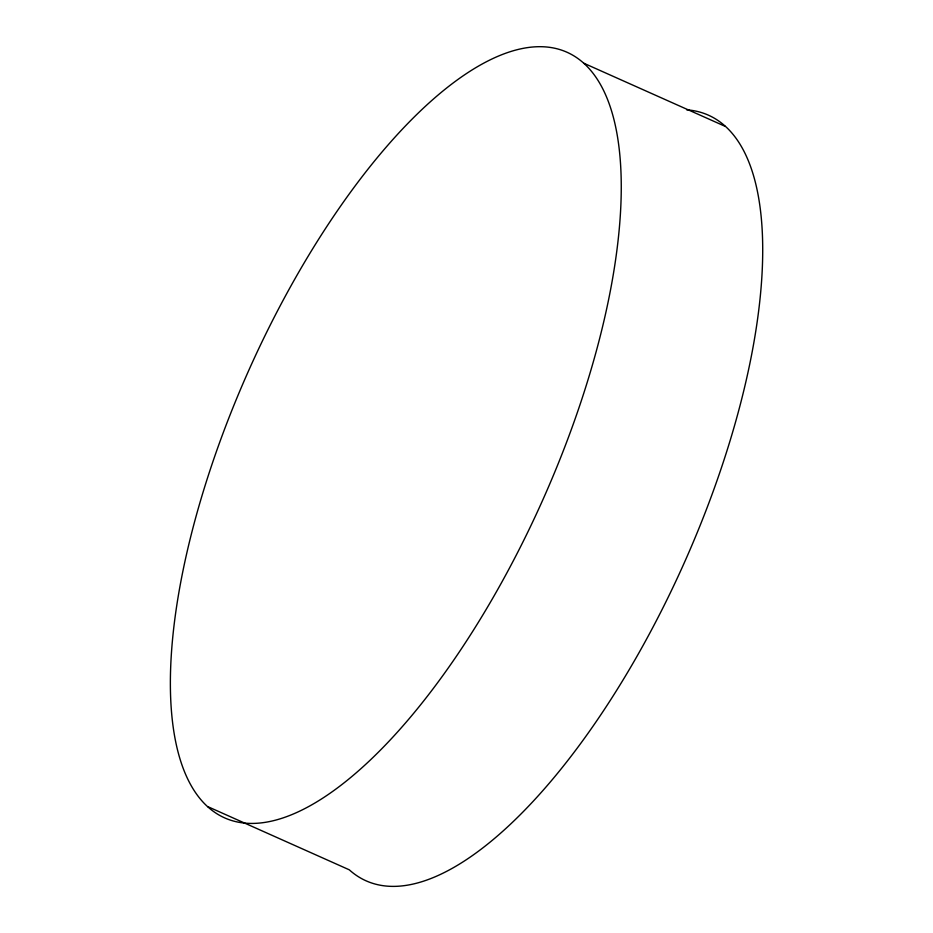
<?xml version="1.0" encoding="UTF-8"?>
<svg xmlns="http://www.w3.org/2000/svg" width="933" height="933" viewBox="0 0 933 933"><rect width="100%" height="100%" fill="white"/><g stroke="black" fill="none" stroke-linecap="round" stroke-linejoin="round"><path stroke-width="1.4" d="M583.72 63.187A419.349 160.651 -65.9 0 1 409.307 718.503A419.349 160.651 -65.9 0 1 194.239 523.051A419.349 160.651 -65.9 0 1 583.72 63.187L725.209 126.363M207.791 806.637L349.28 869.813A419.349 160.651 -65.9 0 0 684.88 561.444A419.349 160.651 -65.9 0 0 686.665 109.826"/></g></svg>
